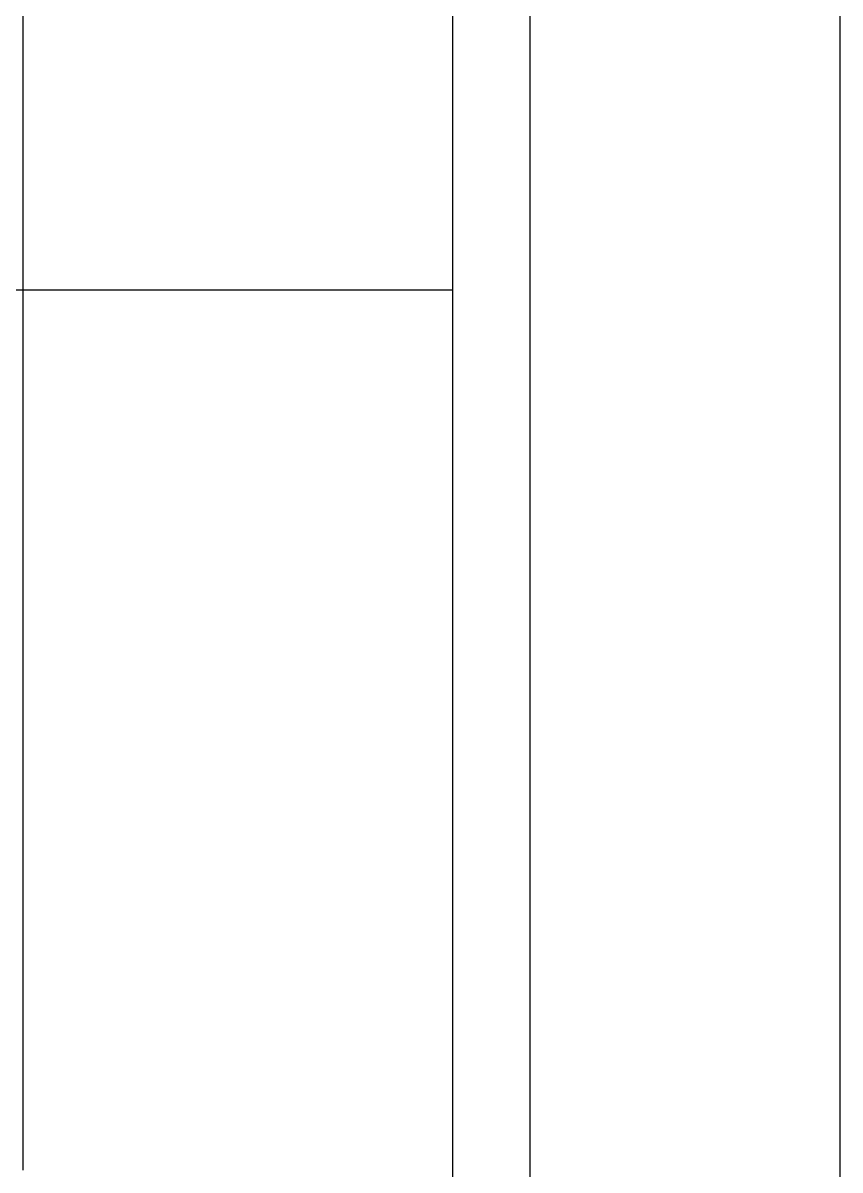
# Model space of a CAD drawing. Extents: x -668440 to 1010955, y -1678500 to 210463.
# Drawn here: x 499454 to 510000, y -29359 to -14554 of the extents above; entities that cross this region are included whole.
import ezdxf

# ---------------------------------------------------------------- set-up
doc = ezdxf.new("R2010")
doc.units = 0
doc.header["$MEASUREMENT"] = 0
doc.layers.get('Defpoints').update_dxf_attribs({"color": 251, "linetype": 'CONTINUOUS'})
doc.layers.add('99_レイアウト枠', color=251, linetype='CONTINUOUS', plot=False)
doc.layers.add('s小梁', color=7, linetype='CONTINUOUS')
doc.layers.add('注記', color=3, linetype='CONTINUOUS')

# ---------------------------------------------------------------- blocks, each defined once
blk = doc.blocks.new('ウェブクランプ工法設計指針')
at = {"layer": 'Defpoints'}
blk.add_lwpolyline([(777591.91976, -7200), (809591.91976, -7200), (809591.91976, 13600), (777591.91976, 13600)], close=True, dxfattribs=at)
at = {"layer": '注記'}
for q in [(808554.93979, 9424.33976), (808554.93979, 9849.92623)]:
    blk.add_line((808554.93979, 13008.29705), q, dxfattribs=at)

msp = doc.modelspace()

# ---------------------------------------------------------------- linework, layer by layer
at = {"layer": '99_レイアウト枠'}
msp.add_line((305000, -18000), (504999.99991, -18000), dxfattribs=at)
for points in [[(300000, -148500), (510000, -148500), (510000, 0), (300000, 0)], [(305000, -4750), (504999.99991, -4750), (504999.99991, -137250), (305000, -137250)]]:
    msp.add_lwpolyline(points, close=True, dxfattribs=at)

# ---------------------------------------------------------------- block references
at = {"layer": 's小梁', "xscale": 6.312500000000052, "yscale": 6.312500000000052, "zscale": 6.312500000000052}
msp.add_blockref('ウェブクランプ工法設計指針', (-4604548.99347, -88850), dxfattribs=at)

doc.saveas('drawing.dxf')
